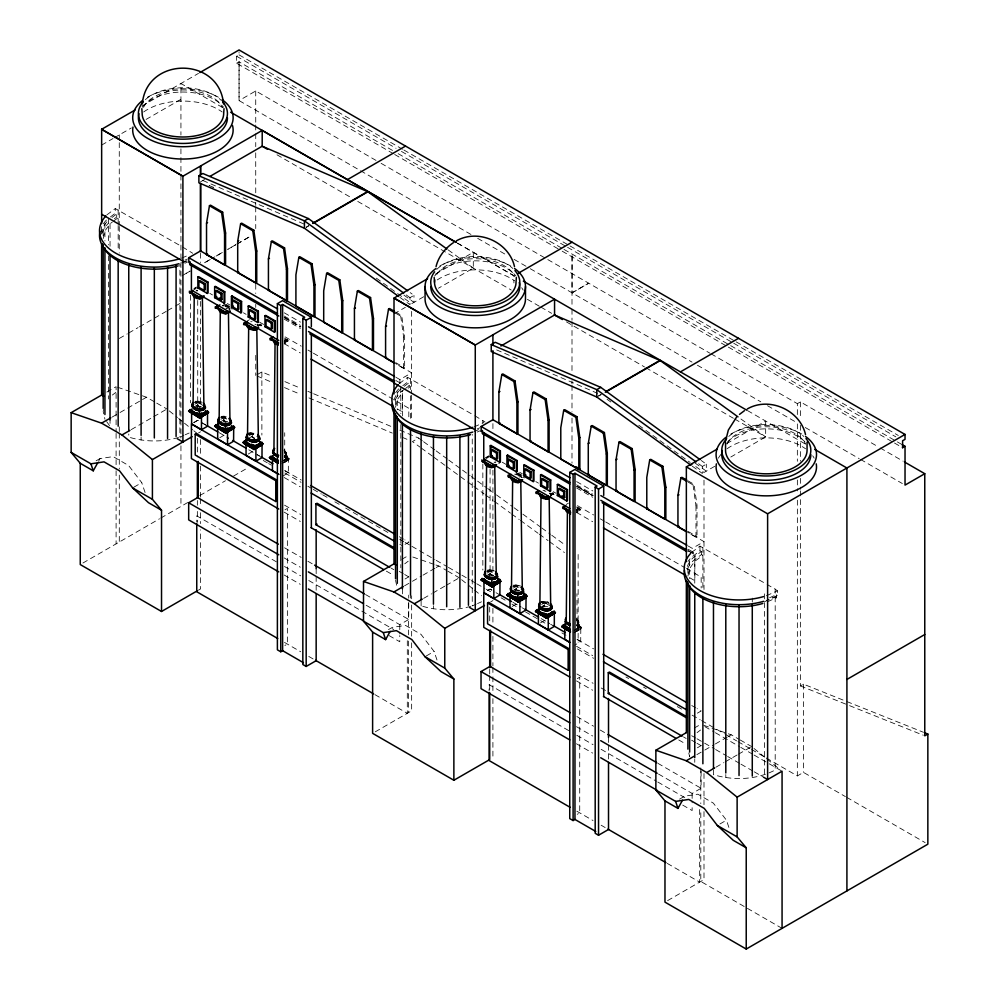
<?xml version="1.0" encoding="UTF-8"?>
<svg xmlns="http://www.w3.org/2000/svg" width="999" height="999" viewBox="0 0 999 999"><rect width="100%" height="100%" fill="white"/><g stroke="black" fill="none" stroke-linecap="round" stroke-linejoin="round"><path stroke-width="0.75" stroke-dasharray="5 3.75" d="M258.229 326.223L257.904 324.513M285.015 451.498L286.313 453.596L284.84 456.343M576.96 512.087L576.997 509.403L576.96 510.876L579.295 509.552L576.773 507.704M577.372 620.292L578.671 622.389L577.185 625.137M261.738 325.587C258.941 327.247 261.413 321.466 261.351 325.811M284.378 340.647C288.386 336.151 289.985 343.731 284.378 343.469M554.083 494.38C551.298 496.028 553.758 490.259 553.708 494.605M576.735 509.428C580.731 504.945 582.342 512.512 576.735 512.262M580.806 628.633L580.706 641.633L574.65 645.217M103.184 238.536L104.932 230.894L110.04 223.776L112.363 222.028M103.771 409.003L103.184 411.551L104.932 419.193M395.542 407.33L397.29 399.687L402.397 392.57L402.397 415.946M687.899 576.123L689.647 568.481L694.755 561.363L702.884 555.244L701.41 554.595L693.144 560.814A52.997 30.594 0 0 0 686.85 570.804M284.191 449.675L286.164 452.672L284.203 455.169M286.164 452.672L285.264 455.856M576.535 618.468L578.508 621.465L576.56 623.963M578.508 621.465L578.296 623.801L576.56 625.312M281.755 463.836L289.31 458.991M574.113 632.629L581.518 628.234L576.81 624.887M284.727 453.796L284.715 432.742M577.085 622.589L576.935 593.756M499.625 463.199L498.626 463.324M285.177 461.95L288.923 459.428L284.977 457.092M574 632.829L581.281 628.221M284.69 343.943L284.703 340.509M98.526 461.288L100.037 458.566L113.162 456.605L128.621 465.534L141.746 482.642L145.142 492.682M486.063 576.023L490.022 573.676L489.897 574.512L492.37 575.986M515.946 589.56L518.543 590.996M544.33 605.943L540.496 608.266M257.892 326.198L260.564 324.338L257.767 325.999M284.453 338.087L286.938 339.56L284.278 341.433M550.249 494.992L552.909 493.131L550.112 494.792M576.81 506.88L579.295 508.354L576.623 510.227M286.713 339.26L286.713 340.709L287.874 341.396M579.07 508.054L579.07 509.502L580.232 510.189M576.96 512.824L577.06 509.303M284.84 459.727L286.313 456.98L285.027 454.895M577.197 628.521L578.671 625.774L577.372 623.676M106.856 214.885L115.272 208.554L181.119 246.166M110.464 216.908L115.272 213.287L115.272 208.554M111.975 217.482L116.708 213.923L115.272 213.287M114.336 218.793L116.708 217.008L116.708 213.923M113.524 221.154L118.169 217.657L116.708 217.008M112.363 395.042L115.847 392.42M399.2 383.666L407.629 377.335L473.464 414.96M402.809 385.689L407.629 382.08L407.629 377.335M404.333 386.263L409.053 382.704L407.629 382.08M404.333 389.36L400.786 392.033A52.997 30.594 0 0 0 394.493 402.01M405.507 388.474L409.053 385.801L409.053 382.704M408.204 388.199L410.527 386.451L409.053 385.801M404.72 563.836L408.204 561.213M691.558 552.459L699.974 546.128L765.821 583.753M699.974 546.128L699.974 550.861L691.558 557.205A54.82 31.656 0 0 0 687.999 561.463M699.974 550.861L701.41 551.498L693.144 557.729A52.997 30.594 0 0 0 686.85 567.707M697.077 732.629L700.561 730.007M284.203 456.531C287.65 455.769 287.188 451.098 284.465 449.75M576.835 625.312L579.07 622.215L576.823 618.543M194.118 288.374L196.453 286.988M193.868 288.961L196.204 287.575M193.893 289.81L196.229 288.424M247.14 321.079L249.475 319.692M256.83 326.111L260.339 324.026M284.141 341.221L286.938 339.56M284.603 342.145L286.938 340.759L284.415 338.911M285.102 342.595L288.112 340.809M194.83 404.233L197.877 402.422L199.725 402.684M193.706 407.23L197.665 404.882L201.361 407.08M194.83 407.892L197.889 406.094L197.877 402.422L204.221 406.193M193.719 422.677L197.677 420.329L202.597 423.251M220.891 419.28L223.938 417.47L227.585 418.269M219.768 422.277L223.726 419.93L227.422 422.127M219.78 437.724L223.739 435.377L228.659 438.299M249.263 435.664L252.322 433.853L255.956 434.652M248.139 438.661L252.098 436.313L254.57 437.774M248.152 454.108L252.11 451.76L255.806 453.958M281.743 461.301L288.336 457.392L284.64 455.194M281.743 462.112L288.336 458.204L288.336 457.392M285.09 460.277L288.561 458.216L289.51 459.003L281.843 463.548M284.715 462.487L288.449 459.84L284.715 457.617M282.292 476.423L288.349 472.839L288.349 460.327L284.653 458.141M485.302 457.854L488.798 455.781M486.226 457.754L488.561 456.368M486.251 458.591L488.586 457.217M550.362 494.205L552.684 492.819M550.586 495.704L552.922 494.318L552.435 493.693M566.121 504.52L568.456 503.134M576.498 510.014L579.295 508.354M577.459 511.388L580.469 509.602M487.187 573.026L490.234 571.216L493.881 572.015M487.187 576.685L490.234 574.875L490.209 571.203M487.387 590.684L490.034 589.123L494.955 592.045M513.236 588.061L516.296 586.263L519.942 587.05M512.125 591.071L516.071 588.723L519.767 590.921M513.249 591.733L516.296 589.922L516.271 586.251M512.137 606.505L516.083 604.17L521.016 607.092M541.62 604.457L544.68 602.647L548.314 603.433M540.496 607.454L544.455 605.107L546.915 606.568M541.62 608.116L544.68 606.306L544.68 602.647L552.285 607.155M540.509 622.889L544.467 620.554L549.4 623.476M574.1 630.094L580.694 626.186L576.997 623.988M574.1 630.906L580.694 626.997L580.694 626.186M577.447 629.07L580.918 627.01L581.868 627.784L574.188 632.342M577.06 631.268L580.694 629.12L576.997 626.922M285.052 459.702C288.811 457.704 287.362 452.172 283.941 450.649M577.41 628.483C581.168 626.498 579.72 620.966 576.298 619.43M141.97 106.019L198.514 73.364M393.344 153.696L236.651 63.237L236.626 56.256L239.048 54.858L239.048 52.398M236.626 63.224L239.061 61.838L393.057 150.749M101.623 145.092L112.987 138.549M114.223 137.812L131.356 127.947M146.079 119.43L180.944 99.313M376.024 160.427L255.744 90.959L239.048 100.599L239.048 61.826M200.549 181.83L204.57 179.508M182.268 275.612L190.285 270.991L184.952 274.088M237.025 244.006L250.374 236.288L237.038 244.018M308.641 225.637L306.094 227.285M306.243 227.347L308.916 225.799M119.268 338.461L127.335 333.828M128.659 333.042L138.062 327.635M139.373 326.848L166.209 311.388M167.52 310.602L174.251 306.743M175.574 305.956L180.944 302.872M106.843 392.058L116.096 386.713L116.096 431.843M112.15 417.07L118.756 413.249M120.08 412.487L141.234 400.274M142.545 399.513L146.516 397.227L155.444 402.385M131.244 429.607L152.385 417.407M153.709 416.645L165.609 409.777M96.129 460.814L100.037 458.566M256.968 374.75L261.875 371.915L271.94 376.161M435.664 274.026L473.301 252.297L473.301 268.107L438.449 288.224M399.937 297.377L409.99 304.658L409.99 297.665L413.961 295.379L410.189 292.632M193.931 422.49L197.727 420.304L205.794 424.962M394.006 313.886L405.344 307.342M423.713 296.74L411.65 303.708L374.001 276.436M198.414 433.017L200.562 431.793M395.829 313.336L400.699 316.146L401.71 315.559L404.645 336.413L404.645 367.807L403.621 368.394L395.891 363.936M133.941 487.15L141.746 482.642M403.621 368.394L403.621 337L404.645 336.413M395.879 377.26L399.912 379.583L411.65 372.814L395.517 363.499M82.917 563.024L159.503 518.806M160.839 518.031L187.7 502.534M199.837 495.529L225.462 480.731M233.554 476.061L248.389 467.495M572.052 292.832L588.723 283.204L572.052 292.857L572.065 254.071L571.99 307.767M284.952 509.815L287.362 508.429L287.362 644.068L284.865 645.504M422.327 440.796L418.556 438.049L412.425 441.595L419.967 447.09M198.414 590.172L200.549 588.935L200.549 529.807M598.314 395.979L600.986 394.43M598.588 396.141L601.273 394.593M405.032 544.368L408.816 542.182L404.782 539.847M401.835 559.315L408.454 555.506M405.032 578.995L408.816 576.81M404.508 585.851L411.113 582.042M412.437 581.281L421.69 575.936M423.014 575.174L434.902 568.306M436.226 567.544L438.873 566.008L446.528 570.429M423.601 598.401L431.531 593.818M432.854 593.056L444.742 586.188M446.066 585.426L457.967 578.558M388.486 629.607L392.395 627.347L405.507 625.399L420.979 634.328L434.103 651.435L437.487 661.475M366.158 605.244L399.775 624.65L408.728 619.48L408.728 599.7M726.685 443.593L765.659 421.091L765.659 436.9L730.806 457.018M797.339 414.573L797.364 403.658L800.411 401.898L878.82 447.165M487.549 590.546L490.072 589.085L494.105 591.42M692.295 466.171L702.347 473.451L702.347 466.458L706.318 464.16L701.286 460.502M714.722 466.308L703.995 472.49L691.433 463.399M490.771 601.798L492.919 600.586M688.186 482.117L693.044 484.94L694.068 484.34L697.002 505.207L697.002 536.6L695.978 537.187L688.249 532.729M426.286 655.943L434.103 651.435M695.978 537.187L695.978 505.794L697.002 505.207M688.236 546.041L692.27 548.376L703.995 541.608L687.861 532.292M375.274 731.817L411.65 710.813L411.65 642.345M689.472 577.609L694.854 580.719L694.854 554.72L693.543 555.469L693.543 552.372L692.27 553.109L692.27 548.376M577.31 678.608L579.72 677.222L579.72 812.861L577.222 814.297M697.389 713.161L701.173 710.963L697.14 708.641M694.193 728.109L700.799 724.287M800.411 490.859L800.411 685.938L803.483 684.165L845.416 700.986M697.389 747.789L701.173 745.591M696.865 754.645L703.471 750.823M704.794 750.062L714.048 744.717M715.359 743.955L727.26 737.087M728.583 736.325L731.231 734.802L738.885 739.223M715.946 767.195L723.888 762.612M725.199 761.85L737.1 754.982M738.423 754.22L750.324 747.352M679.545 799.15L684.752 796.141L697.864 794.193L713.336 803.121L726.46 820.216L729.844 830.269M658.516 774.038L692.132 793.443L701.086 788.273L701.086 768.481M766.32 758.004L797.364 775.923L803.483 772.389L845.391 796.59M719.942 823.975L726.46 820.216M667.632 900.599L703.995 879.607L703.995 810.976M181.743 258.117L188.599 255.082M184.877 260.152L187.562 258.966M181.743 262.862L187.225 260.427M182.542 262.937L187.837 260.589M184.877 263.249L187.562 262.05M183.866 435.364L179.895 437.125L179.895 264.111M185.19 434.777L189.161 433.017M474.088 426.91L483.691 422.652M477.222 428.946L479.92 427.747M474.088 431.643L479.582 429.22M477.222 432.043L479.92 430.844M476.223 604.145L472.252 605.906L472.252 434.453M477.547 603.571L481.518 601.81M766.445 595.704L777.422 590.834L777.422 595.579L766.445 600.436M769.58 597.739L776.323 594.742L777.422 595.579M764.61 601.685L775.199 596.99L776.323 597.839L766.882 602.022M713.473 770.029L713.473 774.7C733.666 780.781 756.355 779.932 775.199 770.004L775.199 589.16L767.157 584.527M248.114 433.191L254.87 433.004M248.314 433.241L251.323 432.617M248.314 434.59L254.795 434.415M540.471 601.985L543.681 601.41M540.671 602.035L542.057 601.585M178.521 437.45C162.362 442.32 144.88 442.008 128.759 437.125L128.759 434.003M470.879 606.243C455.182 610.913 438.186 610.913 422.49 606.243M194.555 402.747L196.129 402.447M248.826 434.178L252.322 433.853L258.666 437.612M486.75 571.54L490.234 571.216L496.578 574.974M512.962 586.575L516.296 586.263L522.639 590.022M195.13 401.298L198.614 401.273M195.267 402.722L201.973 403.584M221.179 416.346L226.486 416.62M221.328 417.769L226.411 418.032M487.487 570.092L489.235 569.979M487.624 571.515L494.33 572.377M513.536 585.139L518.843 585.414M513.686 586.563L520.392 587.412M542.057 602.946L548.763 603.796M196.229 290.309L197.652 290.284M196.116 290.846L197.652 290.921M222.29 305.357L227.822 306.556L229.882 309.003M222.178 305.881L223.676 305.869M250.674 321.74L252.085 321.715M196.029 402.447L197.877 402.422M196.129 405.831L201.411 406.581M222.09 417.482L223.938 417.47L230.282 421.228M514.647 474.138L518.931 474.75L521.89 476.923M543.019 490.521L544.443 490.509M488.486 574.625L493.768 575.374M514.547 589.672L519.83 590.421M542.832 602.659L544.68 602.647M542.932 606.056L548.214 606.805M222.864 416.158L224.675 416.258M489.16 569.905L492.782 570.367M515.222 584.952L517.032 585.039M543.606 601.336L548.901 602.409M223.913 417.47L223.938 421.128M252.285 433.853L252.322 437.512M223.938 420.854L227.472 421.628M252.322 437.237L254.121 437.5M516.033 474.662L517.569 474.875M544.405 491.046L545.953 491.258M198.614 401.211L202.11 402.197M490.971 570.067L494.468 570.991M226.698 306.531L225.212 306.081L228.097 307.205M517.519 474.962L519.055 475.312M199.688 402.672L201.523 403.221M117.545 387.212L146.516 397.227M412.799 557.005L434.528 564.51M435.976 565.009L438.873 566.008M703.708 725.299L726.885 733.303M728.333 733.803L731.231 734.802M518.768 585.464L520.529 586.026M547.152 601.848L548.763 602.447M846.865 701.573L923.513 732.317M800.411 685.938L848.139 705.082M849.575 705.656L923.326 735.239M284.877 381.618L300.687 388.299M307.879 391.333L312.188 393.144M313.624 393.756L392.682 427.122M399.875 430.157L418.556 438.049M257.18 376.061L271.553 382.13M284.49 387.587L300.299 394.268M308.928 397.902L392.295 433.091M402.36 437.35L408.116 439.772M202.859 180.494L306.98 225.324M496.64 349.9L599.338 394.106M226.573 307.804L227.822 308.404M254.945 324.188L256.194 324.787M518.931 475.387L520.454 475.999M518.931 476.598L520.179 477.197M519.83 587.025L521.366 587.762M548.201 603.408L549.75 604.145M402.51 149.238L239.061 54.87L239.061 49.962M403.871 150.012L568.668 245.167M570.017 245.941L734.827 341.096M736.176 341.87L898.276 435.464M236.651 56.269L396.041 148.289M401.448 151.411L566.258 246.566M567.607 247.34L732.404 342.495M733.753 343.269L895.866 436.863M398.164 153.671L563.261 249.013M563.973 249.4L902.334 444.767M394.692 154.483L560.851 250.412M562.2 251.186L727.01 346.341M728.358 347.115L893.156 442.27M894.505 443.044L902.609 447.727M880.169 447.952L903.146 461.213M381.118 163.337L709.852 353.159M711.001 353.796L797.364 403.658M470.954 234.465L239.061 100.587L239.086 61.826M477.684 238.349L507.355 255.482M514.073 259.365L528.908 267.932M530.257 268.706L692.032 362.125M697.427 365.234L760.788 401.823M767.519 405.719L797.177 422.839M805.269 427.51L859.19 458.641M860.539 459.415L902.334 483.541M222.577 107.542L180.944 83.516L180.931 135.04M457.542 243.182L514.597 276.149A40.759 23.526 0 0 0 475.274 258.729A40.759 23.526 0 0 0 435.914 276.174M747.564 410.614L805.619 444.168M457.38 243.132L513.911 275.774L513.911 282.954M276.998 154.795L352.372 198.314M357.767 201.423L511.226 290.022M527.397 299.338L539.51 306.331M540.859 307.105L551.623 313.324M566.433 321.878L644.505 366.945M645.854 367.732L733.353 418.244M734.702 419.018L765.659 436.9L739.272 417.794M395.629 312.038L401.71 315.559M687.986 480.831L694.068 484.34M395.629 362.6L404.645 367.807M687.986 531.393L697.002 536.6M182.455 246.94L192.707 253.259M474.812 415.734L485.064 422.053M284.29 312.824L300.424 322.14M576.635 481.618L592.769 490.934M284.216 316.046L300.349 325.362M395.816 380.482L401.198 383.579L399.912 384.315L399.912 379.583M576.573 484.84L592.707 494.155M688.174 549.263L693.543 552.372M285.177 317.707L300.874 326.773M577.522 486.488L593.231 495.566M284.29 317.557L300.424 326.873M592.769 495.666L576.635 486.351L592.669 495.716M688.236 550.786L690.933 552.335M284.178 317.607L300.312 326.923M688.136 550.836L694.854 554.72M284.216 319.143L300.349 328.459M576.573 487.937L592.707 497.252M209.827 293.394L212.512 294.942M227.297 303.484L229.995 305.032M243.444 312.799L246.129 314.348M259.578 322.115L263.611 324.438M285.115 336.863L301.248 346.178M307.979 350.062L312.013 352.385M313.361 353.171L408.816 408.279L408.816 419.18M502.185 462.187L506.218 464.51M519.655 472.277L522.352 473.826M535.789 481.593L538.486 483.141M553.271 491.683L555.956 493.231M577.472 505.656L593.606 514.972M600.337 518.856L604.37 521.178M605.706 521.953L685.039 567.757M686.388 568.531L701.173 577.072L701.173 587.974M284.178 343.619L300.312 352.934M397.127 408.828L402.497 411.925L402.497 390.509M576.535 512.412L592.669 521.728M219.231 432.717L228.646 438.161M248.813 449.8L255.544 453.683M256.88 454.458L259.578 456.006M285.115 470.754L301.248 480.069M399.413 536.738L403.446 539.073M512.937 602.285L521.003 606.942M541.171 618.593L549.238 623.251M577.472 639.547L593.606 648.863M691.758 705.531L695.791 707.866M263.237 460.477L267.282 462.824M268.631 463.598L271.341 465.159M284.852 472.964L301.074 482.33M307.829 486.226L311.888 488.573M313.236 489.348L321.341 494.03M322.702 494.817L329.458 498.713M334.865 501.835L340.259 504.957M345.666 508.079L390.272 533.828M399.737 539.285L403.783 541.633M405.132 542.407L410.539 545.529M411.9 546.316L434.865 559.577M436.226 560.352L447.028 566.595M448.389 567.382L460.551 574.4M461.9 575.187L470.005 579.87M471.366 580.644L475.412 582.991M476.76 583.766L484.877 588.448M486.226 589.223L491.633 592.345M501.098 597.814L505.144 600.149M511.9 604.058L518.668 607.954M525.424 611.85L547.04 624.338M561.913 632.929L565.971 635.264M846.74 797.364L925.149 842.632M156.718 403.121L166.933 409.003M447.802 571.166L459.29 577.797M740.159 739.959L751.635 746.59M284.178 477.51L300.312 486.825M399.812 544.268L402.497 545.829M576.535 646.303L592.669 655.619M577.41 648.938L593.606 658.279M625.986 676.985L628.683 678.546M643.531 687.112L646.228 688.673M677.26 706.593L682.667 709.702M692.107 715.159L700.212 719.829M701.56 720.604L724.5 733.853M725.848 734.627L736.638 740.871M737.986 741.645L750.137 748.651M751.485 749.437L764.972 757.23M704.807 726.598L714.123 731.98M715.459 732.754L739.435 746.59M740.771 747.364L752.759 754.282M754.083 755.057L782.067 771.203M691.683 735.714L695.679 738.024M697.015 738.785L714.335 748.788M715.659 749.55L726.323 755.706M727.647 756.48L739.635 763.398M740.971 764.173L752.959 771.091M754.295 771.852L763.611 777.247M284.553 505.169L300.749 514.522M399.275 571.403L403.321 573.738M404.682 574.525L408.728 576.86M576.91 673.963L593.106 683.304M601.198 687.986L606.605 691.108M691.633 740.197L695.679 742.532M697.027 743.306L701.086 745.654M391.121 568.131L393.806 569.68M683.478 736.925L686.163 738.473M284.178 512.137L300.312 521.453M386.363 571.141L393.094 575.024M576.535 680.931L592.669 690.247M678.721 739.934L685.439 743.805M284.553 547.789L301.161 557.38M307.879 561.263L313.261 564.373M365.534 594.542L408.728 619.48M576.91 716.583L593.518 726.173M600.237 730.057L606.967 733.928M657.891 763.336L701.086 788.273M284.141 557.892L300.274 567.207M576.498 726.685L592.632 736.001M276.386 561.825L196.753 515.846L196.753 522.04M284.49 566.495L300.687 575.849M308.778 580.519L393.806 629.62M568.743 730.619L489.11 684.64L489.11 690.833M576.835 735.289L593.031 744.642M601.136 749.312L656.468 781.268M657.817 782.042L684.814 797.627M284.141 574.999L300.274 584.315M389.023 635.551L399.775 641.758L399.775 635.539M576.498 743.78L592.632 753.096M682.717 805.107L692.132 810.551L692.132 804.32M782.067 928.358L700.799 881.443L700.799 809.877M284.49 642.407L300.687 651.76M308.778 656.43L314.173 659.552M374.912 694.617L407.305 713.323L407.305 638.96M576.835 811.2L593.031 820.554M601.136 825.224L605.182 827.559M667.27 863.411L699.662 882.105L699.662 807.754M518.306 473.039L522.04 475.262M577.122 508.254L579.295 509.552M516.908 473.064L522.015 476.098M550.736 493.031L552.922 494.318M515.809 472.764L524.537 477.934M225.949 304.258L229.683 306.481M284.765 339.46L286.938 340.759M225.574 304.882L229.658 307.305M223.451 303.971L232.18 309.153M577.135 624.762L580.918 627.01M576.91 624.85L581.868 627.784M490.022 573.676L493.718 575.874M576.735 625.399L581.518 628.234M489.997 574.35L492.482 575.948M577.06 626.41L581.056 628.646M284.64 456.006L288.561 458.216M284.453 456.106L289.51 459.003M254.57 438.586L252.098 436.313M251.973 437.15L254.458 438.623M284.378 456.605L289.161 459.453M226.186 422.202L223.589 420.766L223.726 419.93M226.049 422.327L223.639 421.441M284.852 457.579L288.711 459.865M199.987 407.28L197.552 405.844L197.627 407.117M577.01 639.435L580.706 641.633M550.624 624.213L554.32 626.398M522.252 607.817L525.949 610.014M496.191 592.782L499.887 594.967M284.653 470.641L288.349 472.839M257.043 454.682L259.503 456.143M203.833 423.988L207.53 426.186M448.176 249.912L473.301 268.107M607.042 399.275L610.814 401.998M695.004 462.974L706.318 471.153L706.318 464.16M638.748 425.224L690.184 462.487M403.908 295.092L413.961 302.372L413.961 295.379M698.576 463.711L702.347 466.458M406.218 294.93L409.99 297.665M423.588 441.72L434.89 449.962M436.151 450.886L447.465 459.14M448.713 460.052L461.276 469.218M462.537 470.142L470.079 475.636M471.328 476.56L476.361 480.232M477.609 481.143L486.413 487.562M487.662 488.474L495.204 493.981M496.466 494.892L512.799 506.818M514.048 507.729L521.59 513.236M522.852 514.148L540.434 526.985M541.695 527.909L550.486 534.328M551.748 535.239L564.31 544.418M421.216 448.014L432.53 456.256M433.778 457.18L445.092 465.434M446.353 466.346L466.446 481.019M467.707 481.93L472.727 485.601M473.988 486.525L484.04 493.856M485.302 494.767L492.832 500.274M494.093 501.186L510.427 513.111M511.688 514.023L519.218 519.53M520.479 520.442L538.061 533.279M539.323 534.203L548.114 540.621M549.375 541.533L564.447 552.547M520.179 475.986L522.302 477.697M494.118 462.15L495.129 462.899M227.822 307.192L229.945 308.903M775.199 589.16L777.422 590.834M753.983 748.476L765.684 757.954M766.857 758.903L779.72 769.317M461.625 579.695L467.47 584.427M468.643 585.377L473.326 589.16M474.5 590.109L481.518 595.791M169.268 410.901L177.46 417.532M178.634 418.481L183.317 422.265M184.478 423.214L192.67 429.845M193.843 430.781L197.352 433.628M576.535 619.817L578.521 622.827M284.191 451.036L286.164 454.033M549.925 493.181L551.236 495.454M549.562 493.106L550.611 494.805L550.262 493.306M521.178 476.723L521.89 477.559M495.129 461.675L495.829 462.512M257.567 324.388L258.466 325.549M257.205 324.313L258.254 326.011L258.254 325.387M228.833 307.929L229.882 309.628M228.833 309.153L229.533 309.977M260.09 324.9L260.564 325.537M106.631 421.566L110.04 426.311L110.04 420.079M576.873 619.954L577.41 621.765M284.515 451.173L285.052 452.972M688.773 752.959L689.647 756.767L689.647 753.658M395.542 580.344L397.003 586.713M693.044 484.94L695.978 505.794M400.699 316.146L403.621 337M578.671 622.389L578.671 626.048M544.455 605.107L544.455 605.918M516.071 588.723L516.083 589.535M286.313 453.596L286.313 457.267M197.665 404.882L197.665 405.694M803.483 684.165L803.483 772.389M800.411 401.898L800.411 419.068M800.411 425.312L800.411 461.201M800.411 478.371L800.411 489.298M797.364 423.913L797.339 461.301M797.364 479.982L797.339 490.896M797.364 500.224L797.339 775.936M776.323 594.742L776.323 597.839M764.61 593.856L764.61 774.7M752.272 598.114L752.272 602.022M725.798 774.537L725.798 777.647M703.995 480.169L703.995 589.485M703.995 773.538L703.995 804.732M702.884 547.415L702.884 589.535M701.41 551.498L701.41 554.595M700.799 767.856L700.799 803.646M694.755 561.363L694.755 583.179M694.755 759.215L694.755 762.337M692.132 793.443L692.132 802.771M689.647 560.651L689.647 578.533M687.899 568.281L687.899 574.812M608.516 737.499L608.516 743.731M608.516 745.291L608.516 760.888M578.134 554.495L578.134 642.282M572.015 309.303L571.99 320.204M572.015 321.74L571.99 373.052M572.015 380.819L571.99 383.941M572.015 385.477L571.99 411.913M572.015 418.119L571.99 463.211M492.919 423.601L492.919 431.356M492.919 470.167L492.919 575.749M492.907 608.354L492.907 623.913M492.907 636.363L492.907 665.921M492.907 667.482L492.907 675.262M492.907 676.81L492.907 692.369M492.907 698.601L492.907 757.729M490.072 469.205L490.072 575.074M489.71 607.08L489.71 622.639M489.71 669.33L489.71 673.988M489.71 675.549L489.71 691.108M482.842 420.379L482.842 422.989M482.842 464.06L482.842 570.042M433.454 605.744L433.454 608.866M421.116 601.236L421.116 605.906M411.65 311.388L411.625 393.743M411.625 395.292L411.625 420.129M411.65 595.666L411.65 598.776M411.65 605.007L411.65 636.126M410.527 378.621L410.527 389.573M410.527 395.804L410.527 420.741M410.527 594.979L410.527 598.101M408.728 595.129L408.728 598.176M408.454 603.733L408.454 634.865M408.454 641.083L408.454 712.662M402.397 588.873L402.397 595.104M400.824 386.938L400.824 413.648M400.824 424.55L400.824 567.782M399.775 624.65L399.775 633.978M397.29 391.858L397.29 409.752M395.542 399.5L395.542 404.72M316.159 568.706L316.159 574.949M316.159 576.498L316.159 592.095M261.875 371.915L261.875 435.064M255.719 90.971L255.744 123.451M255.719 124.987L255.744 146.641M255.719 152.81L255.744 193.019M255.719 202.285L255.744 205.394M255.719 206.918L255.744 228.584M255.744 284.24L255.744 293.519M255.744 304.333L255.744 307.43M255.744 355.357L255.744 375.462M200.562 253.259L200.562 262.575M200.562 301.386L200.562 406.955M200.549 439.56L200.549 455.119M200.549 466.009L200.549 497.14M200.549 498.688L200.549 506.468M200.549 512.699L200.549 523.588M197.727 300.412L197.727 407.842M197.352 438.299L197.352 456.968M197.352 500.536L197.352 505.207M197.352 511.426L197.352 522.315M190.484 295.267L190.484 402.809M180.931 148.839L180.944 438.062M180.944 445.816L180.944 506.431M141.096 436.95L141.096 440.072M119.268 134.902L119.268 141.121M119.268 142.67L119.268 225.025M119.268 226.498L119.268 252.997M119.293 426.885L119.293 431.543M119.293 433.104L119.293 468.993M119.293 475.112L119.293 542.02M118.169 209.827L118.169 223.901M118.169 225.462L118.169 250.399M116.096 433.391L116.096 469.18M116.096 470.741L116.096 543.868M110.04 223.776L110.04 247.153M108.466 218.144L108.466 244.855M108.466 255.756L108.466 398.988M104.932 223.064L104.932 240.959M103.184 230.707L103.184 237.238M101.623 226.673L101.648 232.917M726.935 444.193A40.759 23.526 0 0 1 766.295 426.76A40.759 23.526 0 0 1 805.669 444.193M718.406 458.154A50.212 28.983 0 0 1 722.814 452.372M727.047 448.788A50.212 28.983 0 0 1 805.556 448.788M812.686 455.781A50.212 28.983 0 0 1 814.185 458.154M730.793 434.053A50.212 28.983 0 0 1 801.81 434.053M727.747 441.708A44.518 25.699 0 0 1 804.857 441.708M728.746 436.476A44.518 25.699 0 0 1 803.858 436.476M101.374 234.116A52.997 30.594 0 0 1 108.429 220.142M102.135 233.217A52.997 30.594 0 0 1 108.429 223.239M103.297 223.888A54.82 31.656 0 0 1 106.856 219.618M437.225 279.932A50.212 28.983 0 0 1 514.522 280.769M521.665 287.749A50.212 28.983 0 0 1 523.164 290.135M439.772 266.034A50.212 28.983 0 0 1 510.776 266.034M434.602 276.074A44.518 25.699 0 0 1 471.99 260.901A44.518 25.699 0 0 1 512.824 272.727M513.823 273.676A44.518 25.699 0 0 1 515.946 276.074M436.725 269.405A44.518 25.699 0 0 1 512.824 268.456M486.95 570.991A4.308 2.485 0 0 1 488.236 570.666L492.732 571.128A8.092 4.67 0 0 1 494.093 571.703M513.011 586.026A4.308 2.485 0 0 1 514.298 585.714L518.781 586.176A8.092 4.67 0 0 1 520.142 586.75M541.383 602.409A4.308 2.485 0 0 1 542.669 602.097L547.165 602.559A8.092 4.67 0 0 1 549.662 603.883M394.13 400.237A52.997 30.594 0 0 1 400.786 388.936M395.654 392.669A54.82 31.656 0 0 1 399.2 388.411M143.556 107.38A40.759 23.526 0 0 1 182.917 89.947A40.759 23.526 0 0 1 222.29 107.38M143.669 111.975A50.212 28.983 0 0 1 222.165 111.975M147.415 97.24A50.212 28.983 0 0 1 218.419 97.24M142.245 107.28A44.518 25.699 0 0 1 182.917 92.033A44.518 25.699 0 0 1 223.589 107.28M145.367 99.663A44.518 25.699 0 0 1 221.478 100.624M194.593 402.197A4.308 2.485 0 0 1 195.879 401.885L200.374 402.335A8.092 4.67 0 0 1 201.736 402.922M220.654 417.245A4.308 2.485 0 0 1 221.94 416.933L226.436 417.382A8.092 4.67 0 0 1 227.797 417.957M225.737 308.154A5.582 3.222 0 0 1 226.673 308.554M249.026 433.628A4.308 2.485 0 0 1 250.324 433.316L254.807 433.766A8.092 4.67 0 0 1 256.169 434.353M197.64 405.569L200.125 407.155L197.64 405.569M210.314 259.428L203.634 263.274L210.327 259.44M222.327 252.485L211.651 258.654L222.352 252.497M235.689 244.767L227.672 249.4L235.714 244.78M213.361 187.35L209.091 185.502L213.386 187.362"/><path stroke-width="1.5" d="M202.372 297.402L203.908 407.142A4.308 2.485 0 0 1 200.886 408.678L196.403 408.229A8.092 4.67 0 0 1 193.069 406.044L194.243 295.966M228.434 312.45L229.97 422.19A4.308 2.485 0 0 1 226.948 423.726L222.465 423.264A8.092 4.67 0 0 1 219.131 421.091L220.28 312.562M248.651 328.946L247.515 437.475A8.092 4.67 0 0 0 250.836 439.647L255.332 440.109A4.308 2.485 0 0 0 258.354 438.573L256.805 328.833M278.721 455.257L277.223 454.882A8.092 4.67 0 0 1 273.901 452.697L275.062 342.62M486.6 464.76L485.427 574.837A8.092 4.67 0 0 0 488.761 577.01L493.244 577.472A4.308 2.485 0 0 0 496.266 575.936L494.73 466.196M512.649 479.807L511.488 589.885A8.092 4.67 0 0 0 514.81 592.057L519.305 592.507A4.308 2.485 0 0 0 522.327 590.971L520.779 481.243M549.163 497.627L550.711 607.355A4.308 2.485 0 0 1 547.689 608.891L543.194 608.441A8.092 4.67 0 0 1 539.872 606.268L541.008 497.739M569.58 623.663A8.092 4.67 0 0 1 566.246 621.49L567.42 511.413M192.732 294.23C193.057 298.751 200.3 300.062 203.384 297.402M205.457 411.363L205.494 410.601M205.494 406.943L205.457 407.979C202.547 412.762 192.158 410.764 191.808 405.007L192.32 404.071M218.793 309.278L219.805 311.813M217.832 424.75L218.369 419.118M231.518 426.411L231.556 425.649M247.14 326.498L247.165 325.662M246.254 439.822C246.591 445.579 256.98 447.577 259.89 442.794L259.94 441.758M246.216 441.133L246.254 436.438M273.551 340.884L274.563 343.431L278.234 345.179M538.573 609.927L539.11 604.283M538.611 608.616C538.948 614.373 549.338 616.371 552.247 611.588M565.871 510.514L565.909 509.677M207.63 413.186L199.625 417.932L208.491 412.325L199.65 418.082L189.173 411.538M554.42 613.411L546.416 618.156L546.428 616.583L536.326 610.589L535.377 611.251L546.528 617.869L555.282 612.549L546.441 618.306L535.963 611.763M224.013 108.666L223.676 113.474A40.759 23.526 0 0 1 182.917 137A40.759 23.526 0 0 1 142.158 113.474L141.833 108.666M516.358 277.447L516.033 282.255A40.759 23.526 0 0 1 473.139 305.756A40.759 23.526 0 0 1 434.74 279.807M199.65 418.082L208.691 412.337L207.742 411.563L199.638 416.371L189.535 410.377L188.586 411.026L199.738 417.644L199.613 415.422L189.748 409.578L189.748 410.389M214.847 426.086L225.712 433.129L234.753 427.385L233.803 426.61L225.687 431.406L215.584 425.412L214.635 426.073L225.799 432.692L225.687 431.406M246.516 440.522L243.369 442.957L254.083 449.513L263.124 443.768L259.653 441.496M481.53 580.332L492.007 586.875L480.944 579.82L481.88 579.158L491.983 585.152L492.095 586.438L501.048 581.131L497.415 578.871M507.592 595.379L518.069 601.922L506.993 594.867L509.977 593.006M546.441 618.306L555.481 612.562L554.532 611.788L546.428 616.583M725.549 442.132L725.549 450.287A40.759 23.526 0 0 0 766.295 473.813A40.759 23.526 0 0 0 807.055 450.287L807.055 442.132M200.287 298.301L199.263 298.689L198.888 296.753L200.287 298.301L204.283 295.941M215.26 306.768C221.591 306.506 210.639 311.188 217.595 305.382M226.348 313.349L225.324 313.723L224.95 311.8L226.348 313.349L230.344 310.989M243.644 323.152C249.975 322.889 239.011 327.572 245.979 321.765M254.733 329.732L253.696 330.107L253.334 328.184L254.733 329.732L258.716 327.372M270.03 338.386C276.348 338.124 265.397 342.794 272.365 337M492.644 467.095L491.62 467.47L491.246 465.546L492.644 467.095L496.64 464.735M509.253 476.535C507.08 478.571 507.879 472.265 509.29 476.511M518.706 482.142L517.669 482.517L517.307 480.581L518.706 482.142L522.689 479.782M536.001 491.945C542.32 491.683 531.368 496.366 538.336 490.559M547.09 498.526L546.053 498.901L545.691 496.965L547.09 498.526L549.762 496.94M564.023 508.141C561.838 510.189 562.637 503.883 564.06 508.116M192.732 290.497L190.397 291.883L190.397 293.069L199.113 298.251L199.113 297.065L201.448 295.679M219.955 304.845L216.446 306.93L216.446 308.117L225.175 313.299L225.175 312.1L227.51 310.726M247.502 322.64L244.83 324.5L253.559 329.682L253.559 328.484L255.894 327.11M485.414 460.002L482.742 461.863L491.471 467.045L491.471 465.846L493.806 464.46M511.138 474.338L508.803 475.711L508.803 476.91L517.532 482.092L517.532 480.894L519.867 479.508M539.522 490.721L537.187 492.095L537.187 493.294L545.916 498.476L545.916 497.277L548.251 495.891M206.531 223.214L209.453 205.732L210.477 205.145L222.652 212.175L225.574 233.029L225.574 264.423L224.563 265.01L206.531 254.608L206.531 223.214L207.555 222.627M237.7 241.209L240.622 223.726L241.646 223.139L253.821 230.17L256.743 251.024L256.743 282.417L255.719 283.004L237.7 272.602L237.7 241.209L238.724 240.622M268.431 258.953L271.353 241.471L272.377 240.884L284.553 247.914L287.475 268.768L287.475 300.162L286.451 300.749L268.431 290.347L268.431 258.953L269.455 258.366M298.851 257.342L295.916 274.825L295.916 306.218L313.948 316.621L314.972 316.034L314.972 284.64L312.038 263.786L299.862 256.755L298.851 257.342L311.026 264.373L313.948 285.227L313.948 316.621M326.623 273.376L323.701 290.859L323.701 322.252L341.72 332.655L342.744 332.068L342.744 300.674L339.81 279.82L327.647 272.789L326.623 273.376L338.798 280.407L341.72 301.273L341.72 332.655M354.433 308.604L357.355 291.121L358.379 290.534L370.554 297.565L373.476 318.419L373.476 349.812L372.452 350.399L354.433 339.997L354.433 308.604L355.444 308.017M394.605 363.186L385.589 357.992L385.589 326.598L388.524 309.116L389.535 308.529L394.405 311.338M498.888 392.008L501.81 374.525L502.834 373.938L515.009 380.969L517.932 401.823L517.932 433.216L516.908 433.803L498.888 423.401L498.888 392.008L499.912 391.421M530.057 410.002L532.979 392.52L534.003 391.933L546.178 398.951L549.1 419.817L549.1 451.211L548.076 451.798L530.057 441.396L530.057 410.002L531.068 409.415M563.711 410.264L560.789 427.747L560.789 459.128L578.808 469.542L579.832 468.956L579.832 437.562L576.91 416.695L564.735 409.677L563.711 410.264L575.886 417.295L578.808 438.149L578.808 469.542M588.274 443.618L591.208 426.136L592.22 425.549L604.395 432.567L607.317 453.434L607.317 484.827L606.306 485.414L588.274 475L588.274 443.618L589.298 443.032M616.046 459.652L618.98 442.17L619.992 441.583L632.167 448.601L635.102 469.468L635.102 500.861L634.078 501.448L616.046 491.046L616.046 459.652L617.07 459.065M649.712 459.915L646.79 477.397L646.79 508.791L664.81 519.193L665.834 518.606L665.834 487.212L662.899 466.346L650.736 459.328L649.712 459.915L661.887 466.945L664.81 487.799L664.81 519.193M686.962 531.98L677.946 526.773L677.946 495.392L680.881 477.909L681.892 477.322L686.763 480.132M217.67 427.847L217.682 438.961L227.535 444.817L233.591 441.221L233.691 428.234M246.054 444.23L246.054 455.344L255.919 461.201L261.975 457.617L262.075 444.617M483.966 581.593L483.978 592.707L493.831 598.563L499.887 594.967L499.987 581.98M510.027 596.64L510.027 607.754L519.892 613.611L525.949 610.014L526.048 597.027M142.308 103.859C146.603 56.281 219.243 56.281 223.526 103.859M725.699 440.671L728.321 430.094L736.463 417.27M192.145 404.682C191.646 410.477 201.898 412.5 205.12 408.354M218.207 419.73C217.707 425.524 227.959 427.547 231.169 423.401M231.356 422.627L231.169 421.391M259.777 438.798C257.804 444.193 247.627 442.27 246.366 437.087M272.977 451.348L272.977 453.359M497.652 576.373C495.404 581.468 485.564 579.582 484.278 574.45M538.948 604.907C537.874 611.238 552.422 613.486 551.898 606.555M436.051 266.583C438.374 256.793 445.092 248.239 453.384 242.682M192.532 404.245L192.857 403.421A4.308 2.485 0 0 1 193.556 402.722M218.594 419.293L218.918 418.469A4.308 2.485 0 0 1 219.618 417.769M273.351 450.899L273.676 450.074A4.308 2.485 0 0 1 274.388 449.375M539.323 604.457L539.647 603.633M565.709 619.692L566.033 618.868M500.449 581.568L492.007 586.875M526.51 596.615L518.069 601.922M258.229 328.072L256.006 329.907L254.72 330.145L254.72 328.933M273.139 450.724L272.59 452.697L273.888 454.795L278.409 456.955M539.935 493.693L539.522 494.455C539.348 497.514 543.181 498.726 545.666 498.951M497.814 576.773C494.855 581.356 486.113 579.62 484.128 574.837M497.814 580.157C494.88 585.177 485.676 582.217 484.128 578.496M550.174 497.627L550.586 496.865M510.726 587.899L510.227 588.836C510.564 594.605 520.954 596.59 523.863 591.808M523.876 595.204C521.328 599.375 514.747 598.001 511.488 595.354M102.872 394.343L71.154 412.662L71.154 452.41L80.257 463.311L93.257 470.816L97.777 462.649M395.229 563.136L363.511 581.443L363.511 621.191L372.615 632.105L385.614 639.597L390.134 631.43M686.263 732.692L655.868 750.237L655.868 789.984L664.972 800.886L677.959 808.391L682.492 800.224M192.819 402.485C188.099 410.839 211.313 411.301 203.359 403.022M218.881 417.52C214.148 425.874 237.375 426.348 229.42 418.069M247.252 433.903C242.532 442.257 265.759 442.732 257.804 434.453M485.177 571.266C480.457 579.62 503.671 580.082 495.716 571.815M511.226 586.313C506.505 594.667 529.732 595.129 521.778 586.863M511.226 587.674C508.016 593.618 520.479 596.803 523.526 592.182M539.61 602.697C535.177 609.964 555.357 612.449 551.223 604.183M565.996 617.931C563.411 620.641 567.519 623.651 570.079 624.138M273.551 337.15L271.216 338.536L271.216 339.735L277.759 343.619M565.896 505.944L563.573 507.33L563.573 508.516L570.117 512.4M189.31 291.283C191.521 290.434 190.759 295.342 189.31 292.307M202.622 296.815L203.384 296.191M228.684 311.863L229.433 311.226M229.433 312.45L224.925 313.786L220.816 312.562M204.957 412.3C201.149 415.871 193.356 413.261 191.771 409.702M231.006 427.347C227.185 430.482 219.842 429.12 217.832 424.475M494.98 465.596L495.729 464.972M495.729 466.196C492.632 468.731 486.675 467.632 485.052 463.861M521.041 480.644L521.79 480.019M521.79 481.231C518.693 483.778 512.737 482.667 511.113 478.908M739.497 414.398L744.417 410.701M243.019 442.457L243.968 441.795L254.071 447.802L254.171 449.075L243.019 442.457L246.378 440.472M278.084 462.837L269.405 457.679L270.354 457.03L277.922 461.526M570.429 631.618L561.763 626.473L562.712 625.811L570.279 630.319M274.7 448.464C270.417 450.399 274.538 455.094 277.734 455.344M253.509 328.808L245.304 323.938L244.83 323.314L247.165 321.928M189.535 410.377L191.558 409.165M196.853 412.724L199.388 414.223L201.835 412.774M199.613 415.422L207.517 410.739L207.517 411.551L199.613 416.233M191.608 412.799L191.621 423.926L201.473 429.77L207.53 426.186L207.517 413.673M215.584 425.412L217.62 424.213M222.902 427.759L225.449 429.27L227.884 427.822M225.662 430.469L233.579 425.786L233.579 426.598L225.662 431.281L225.662 430.469L215.809 424.625L215.809 425.424M225.712 433.129L234.553 427.372L225.762 432.954L233.579 428.721M244.193 441.82L246.828 439.448M254.046 447.664L254.046 446.853L261.963 442.17L261.963 442.982M254.071 447.802L262.175 442.994M254.083 449.513L262.924 443.756L254.133 449.35L261.963 445.104M269.405 457.679L272.764 455.694M491.421 466.158L483.229 461.301L482.742 460.676L485.077 459.29M494.18 581.568L491.745 583.016L491.745 579.345M499.875 579.532L499.875 580.344L491.97 585.027L491.958 584.215L499.875 579.532L497.415 578.071M491.983 585.152L500.099 580.357M498.414 579.682L500.699 581.58L491.983 586.725L481.143 579.832L492.057 586.7L499.875 582.467M506.993 594.867L510.489 592.919M523.476 593.918L527.11 596.178L518.156 601.485L507.342 595.354L509.502 594.08M515.259 596.553L517.794 598.064L520.242 596.615M525.936 594.567L525.936 595.379L518.019 600.074L518.019 599.263L525.936 594.567L523.476 593.106M507.942 594.205L518.044 600.199L526.161 595.392M507.342 595.354L518.119 601.748L525.936 597.514M536.326 610.589L538.349 609.39M546.403 615.646L554.308 610.963L554.32 611.763L546.403 616.458L536.538 610.601L536.538 609.79L546.403 615.646L546.403 616.458M538.399 613.024L538.411 624.138L548.264 629.994L554.32 626.398L554.32 613.898M562.924 625.836L565.559 623.463M561.763 626.473L565.122 624.487M565.559 624.263L562.1 626.972L570.479 631.942M135.252 109.902L101.648 129.296L101.648 223.564M199.85 72.577L239.061 49.962L905.032 434.453L905.032 439.36L902.596 440.746L902.609 447.727M456.031 242.357L262.188 130.432L182.904 176.211L101.623 129.308L182.904 176.211L182.917 441.983M398.676 296.478L304.433 228.222L198.888 182.792L198.888 175.787L202.859 173.501L308.404 218.569L407.679 290.796M209.927 176.411L262.213 146.229L367.894 191.758L312.937 223.476M209.453 205.732L221.628 212.762L222.652 212.175M224.563 265.01L224.563 233.629L225.574 233.029M277.56 313.674L188.823 262.45L188.823 257.705L200.549 250.936L394.168 362.724M206.531 254.608L207.555 254.021M190.097 261.713L190.097 264.797L191.408 264.048M240.622 223.726L252.797 230.757L253.821 230.17M347.44 179.633L405.557 146.066M197.864 277.035L198.551 276.636L208.017 282.105L208.017 293.032L207.33 293.431L197.864 287.962L197.864 277.035L207.33 282.505L208.017 282.105M198.913 281.256L199.95 280.657L205.245 283.704L205.245 289.81L204.208 290.409L198.913 287.362L198.913 281.256L204.208 284.303L205.245 283.704M308.404 218.569L304.433 220.854L198.888 175.787M255.719 283.004L255.719 251.623L256.743 251.024M197.864 287.962L198.551 287.562M312.662 223.314L367.62 191.583L446.915 249.001M237.7 272.602L238.724 272.015M214.648 286.725L215.334 286.326L224.8 291.795L224.8 302.722L224.113 303.122L214.648 297.652L214.648 286.725L224.113 292.195L224.8 291.795M271.353 241.471L283.529 248.501L284.553 247.914M215.697 290.934L216.733 290.347L222.028 293.394L222.028 299.5L220.991 300.1L215.697 297.053L215.697 290.934L220.991 293.993L222.028 293.394M214.648 297.652L215.334 297.252M215.697 297.053L216.733 296.453M231.431 296.416L232.118 296.016L241.583 301.486L241.583 312.412L240.896 312.812L231.431 307.342L231.431 296.416L240.896 301.873L241.583 301.486M232.48 300.624L233.516 300.025L238.811 303.084L238.811 309.19L237.774 309.79L232.48 306.73L232.48 300.624L237.774 303.684L238.811 303.084M286.451 300.749L286.451 269.355L287.475 268.768M231.431 307.342L232.118 306.943L232.118 296.016M232.48 306.73L233.516 306.131M311.026 264.373L312.038 263.786M268.431 290.347L269.455 289.76M248.214 306.106L248.901 305.706L258.366 311.164L258.366 322.103L257.667 322.49L248.214 317.033L248.214 306.106L257.667 311.563L258.366 311.164M249.263 310.314L250.299 309.715L255.582 312.774L255.582 318.881L254.545 319.48L249.263 316.421L249.263 310.314L254.545 313.374L255.582 312.774M248.214 317.033L248.901 316.633M249.263 316.421L250.299 315.821M303.409 662.687L282.617 650.674L280.744 651.76L277.385 649.825L277.385 303.634L282.555 300.649L311.351 317.27L311.351 326.598M313.948 285.227L314.972 284.64M277.385 303.634L280.744 305.569L282.617 304.483L304.707 317.232L302.834 318.319L302.834 664.51L306.181 666.445L316.159 660.689L316.159 593.656M264.985 315.784L265.672 315.397L275.137 320.854L275.137 331.78L274.45 332.18L264.985 326.723L264.985 315.784L274.45 321.253L275.137 320.854M266.034 320.005L267.07 319.405L272.365 322.465L272.365 328.571L271.328 329.171L266.034 326.111L266.034 320.005L271.328 323.052L272.365 322.465M338.798 280.407L339.81 279.82M264.985 326.723L265.672 326.323M71.154 412.662L101.573 423.164L110.827 417.832M302.834 318.319L306.181 320.254L311.351 317.27M341.72 301.273L342.744 300.674M101.573 423.164L121.99 434.952L129.92 430.382M357.355 291.121L369.53 298.152L370.554 297.565M427.609 278.684L394.006 298.089L394.006 393.918M372.452 350.399L372.452 319.006L373.476 318.419M354.433 339.997L355.444 339.41M195.205 434.19L196.303 433.554L276.873 480.069L276.873 500.899L275.774 501.535L195.205 455.02L195.205 434.19L275.774 480.706L276.873 480.069M197.352 590.784L161.526 611.475L161.526 510.227L152.41 499.313L152.41 459.577L192.12 436.675M385.589 326.598L386.613 326.011M517.907 273.464L572.052 242.183M385.589 357.992L386.613 357.405M278.771 571.89L188.674 519.88L188.674 502.772L197.627 497.602L278.309 544.18M691.033 465.259L596.79 397.015L491.246 351.573L491.246 344.58L495.217 342.282L600.761 387.35L700.024 459.59M500.949 345.979L554.557 315.022L660.252 360.539L605.294 392.27M501.81 374.525L513.986 381.556L515.009 380.969M389.772 567.357L315.921 524.725L315.921 503.896L317.033 503.259L393.569 547.44M516.908 433.803L516.908 402.41L517.932 401.823M569.917 482.467L481.181 431.231L481.181 426.498L492.907 419.73L686.525 531.505M315.921 524.725L317.033 524.088M481.181 431.231L482.455 430.494L482.455 433.591L569.842 484.053M498.888 423.401L499.912 422.802M482.455 433.591L483.753 432.842L483.753 458.841L569.805 508.528M532.979 392.52L545.154 399.55L546.178 398.951M490.222 445.829L490.909 445.429L500.374 450.899L500.374 461.825L499.687 462.225L490.222 456.755L490.222 445.829L499.687 451.286L500.374 450.899M491.271 450.037L492.307 449.438L497.602 452.497L497.602 458.603L496.565 459.203L491.271 456.143L491.271 450.037L496.565 453.096L497.602 452.497M600.761 387.35L596.79 389.647L491.246 344.58M548.076 451.798L548.076 420.404L549.1 419.817M490.222 456.755L490.909 456.356L490.909 445.429M491.271 456.143L492.307 455.544M606.356 391.333L659.964 360.377L738.011 416.883M530.057 441.396L531.068 440.796M507.005 455.519L507.692 455.119L517.157 460.576L517.157 471.516L516.471 471.903L507.005 466.446L507.005 455.519L516.471 460.976L517.157 460.576M575.886 417.295L576.91 416.695M508.054 459.727L509.09 459.128L514.385 462.187L514.385 468.294L513.349 468.893L508.054 465.834L508.054 459.727L513.349 462.787L514.385 462.187M507.005 466.446L507.692 466.046L507.692 455.119M508.054 465.834L509.09 465.234M680.431 371.878L738.536 338.311M523.788 465.197L524.475 464.81L533.941 470.267L533.941 481.193L533.254 481.593L523.788 476.136L523.788 465.197L533.254 470.666L533.941 470.267M578.808 438.149L579.832 437.562M524.837 469.418L525.874 468.818L531.156 471.878L531.156 477.984L530.119 478.583L524.837 475.524L524.837 469.418L530.119 472.477L531.156 471.878M524.837 475.524L525.874 474.925M591.208 426.136L603.371 433.166L604.395 432.567M540.559 474.887L541.258 474.488L550.724 479.957L550.724 490.884L550.024 491.283L540.559 485.826L540.559 474.887L550.024 480.357L550.724 479.957M541.62 479.108L542.657 478.509L547.939 481.555L547.939 487.674L546.903 488.261L541.62 485.214L541.62 479.108L546.903 482.155L547.939 481.555M540.559 485.826L541.258 485.427M595.766 831.468L574.974 819.467L573.101 820.554L569.742 818.618L569.742 472.415L574.912 469.443L603.708 486.063L603.708 495.392M606.306 485.414L606.306 454.021L607.317 453.434M569.742 472.415L573.101 474.35L574.974 473.276L597.065 486.026L595.192 487.112L595.192 833.303L598.538 835.239L608.516 829.482L608.516 762.437M557.342 484.577L558.029 484.178L567.494 489.647L567.494 500.574L566.808 500.974L557.342 495.504L557.342 484.577L566.808 490.047L567.494 489.647M558.391 488.798L559.428 488.199L564.722 491.246L564.722 497.352L563.686 497.952L558.391 494.905L558.391 488.798L563.686 491.845L564.722 491.246M618.98 442.17L631.156 449.2L632.167 448.601M588.274 475L589.298 474.413M557.342 495.504L558.029 495.104M558.391 494.905L559.428 494.305M363.511 581.443L393.931 591.957L403.184 586.613M595.192 487.112L598.538 489.048L603.708 486.063M634.078 501.448L634.078 470.054L635.102 469.468M393.931 591.957L414.348 603.746L422.277 599.163M616.046 491.046L617.07 490.447M661.887 466.945L662.899 466.346M686.35 561.675L686.35 466.883L717.27 449.026M664.81 487.799L665.834 487.212M646.79 508.791L647.802 508.191M487.562 602.984L488.661 602.347L569.23 648.863L569.23 669.692L568.131 670.329L487.562 623.813L487.562 602.984L568.131 649.5L569.23 648.863M489.71 692.669L489.71 759.577L453.871 780.256L453.871 679.02L444.767 668.106L444.767 628.359L484.478 605.456M677.946 495.392L678.97 494.805M677.946 526.773L678.97 526.186M569.78 739.909L481.031 688.673L481.031 671.565L489.985 666.395L570.167 712.687M763.611 777.247L767.619 779.545L767.619 513.798L905.032 434.428M902.596 447.714L905.032 446.328L905.032 485.102L924.774 473.701L904.507 462M682.13 736.151L608.279 693.506L608.279 672.677L609.378 672.04L687.262 717.007M608.279 693.506L609.378 692.869M655.868 750.237L686.288 760.751L694.218 756.168M846.902 679.445L924.774 634.515M686.288 760.751L706.705 772.539L714.635 767.956M664.972 800.886L664.972 902.134L746.228 949.05L746.228 847.801L737.125 836.9L737.125 797.152L782.067 771.203L782.067 928.358M746.228 949.05L927.846 844.192L927.846 734.053L924.774 735.826L924.762 473.688M456.293 240.909C478.221 228.296 508.953 242.07 514.497 266.583M747.327 408.928C769.242 396.316 799.987 410.089 805.531 434.602M257.055 328.246L256.006 328.696L256.194 329.995L256.268 329.108M549.413 497.027C547.427 497.04 550.024 499.725 547.077 498.938L547.077 497.727M549.413 498.251L548.364 498.701L548.364 496.84M481.805 459.927L483.166 461.738L481.805 461.376M201.561 297.265C202.972 299.688 200.137 295.891 200.349 298.788M518.693 481.343C520.991 479.52 520.142 484.527 519.98 481.093M71.154 452.41L90.934 463.823L104.046 461.863L119.518 470.791L132.63 487.899L148.526 502.722L161.526 510.227M363.511 621.191L383.279 632.617L396.403 630.656L411.875 639.585L424.987 656.693L440.884 671.515L453.871 679.02M655.868 789.984L675.636 801.398L688.761 799.45L704.233 808.378L717.344 825.486L733.241 840.309L746.228 847.801M217.832 421.091C219.817 425.874 228.559 427.609 231.518 423.027L231.119 420.916M198.863 296.89L194.755 295.667L193.044 294.093M198.863 297.515L194.755 296.303L192.695 293.856M224.925 311.925L220.816 310.714L219.106 309.141M224.925 312.562L220.816 311.338L218.756 308.903M253.309 328.321L249.188 327.098L247.477 325.524M253.309 328.946L249.188 327.722L247.14 325.287M253.309 330.169L249.201 328.946L247.477 327.372M517.282 481.356L513.174 480.132L511.113 477.697M545.666 497.739L541.545 496.515L539.485 494.08M278.221 343.331L274.563 341.583L273.514 339.885M278.221 343.968L274.563 342.207L273.514 340.509M489.76 465.472L485.402 462.874M515.821 480.519L511.463 477.922M544.205 496.903L539.835 494.305M570.579 512.125L566.92 510.364L565.871 508.666M570.579 512.762L566.92 511.001L565.871 509.303M570.579 513.973L566.221 511.388M278.409 460.352L275.137 459.09L272.59 456.368M277.734 456.705L273.651 454.37M570.092 625.499L565.334 622.14M924.949 732.891L927.846 734.053M569.03 625.237L566.246 623.588L564.947 621.49M569.03 628.621L564.947 625.149M902.334 444.767L905.032 446.328M230.632 112.2L456.193 242.407M523.339 281.181L746.815 410.214M814.697 449.375L846.915 468.007L846.915 890.921M267.57 149.35L262.188 146.241L262.213 130.432M554.32 314.872L562.4 319.543M686.35 466.883L767.619 513.798M388.524 309.116L394.605 312.625M680.881 477.909L686.962 481.418M575.973 466.72L579.832 468.956M188.823 257.705L277.56 308.941M308.491 326.798L394.543 376.473M481.181 426.498L569.917 477.734M600.836 495.591L686.9 545.267M308.491 331.531L394.543 381.218M600.836 500.324L686.9 550.012M190.097 264.797L278.833 316.034M309.765 333.891L394.468 382.792M602.122 502.684L686.825 551.585M101.623 214.223L182.904 261.126M393.981 383.017L475.262 429.92M219.38 297.977L222.028 299.5M562.075 495.829L564.722 497.352M278.796 340.509L191.408 290.06L191.408 265.584M311.064 359.141L393.094 406.493M603.421 527.934L685.439 575.287M207.13 425.736L217.894 431.943M232.68 440.484L246.129 448.251M260.914 456.78L273.014 463.773M310.664 485.514L394.031 533.641M499.488 594.53L511.588 601.51M525.037 609.278L538.486 617.032M553.271 625.574L565.372 632.567M603.021 654.295L686.388 702.422M278.796 474.413L191.408 423.951L191.408 458.578L278.796 509.04M311.064 493.044L394.43 541.171M569.805 642.419L483.753 592.744L483.753 627.372L569.805 677.047M603.421 661.825L686.788 709.952M315.921 503.896L393.806 548.863M608.279 672.677L686.163 717.644M103.921 396.366L101.648 395.055L101.623 243.818M177.223 438.686L182.904 441.97M396.278 565.159L394.006 563.848L393.981 409.49M469.58 607.479L475.262 610.764L475.274 345.017L554.557 299.213L554.557 315.022M311.064 527.672L383.678 569.58M603.421 696.453L676.036 738.373M314.61 565.147L364.36 593.868M607.954 734.502L656.705 762.662M188.674 502.772L278.771 554.782M308.341 571.865L363.474 603.696M481.031 671.565L569.78 722.801M600.699 740.659L657.18 773.251M308.341 588.973L363.474 620.791M600.699 757.754L657.18 790.359M132.63 487.899L152.41 499.313M424.987 656.693L444.767 668.106M717.344 825.486L737.125 836.9M277.734 638.511L196.753 591.758L196.753 523.588M315.522 660.327L373.564 693.843M570.092 807.304L489.11 760.551L489.11 692.382M607.879 829.12L665.921 862.624M161.526 611.475L80.257 564.56L80.257 463.311M453.871 780.256L372.615 733.341L372.615 632.105M563.573 507.33L569.805 511.026M537.187 492.095L545.916 497.277M564.048 507.954L570.192 511.6M508.803 475.711L517.532 480.894M537.662 492.732L545.854 497.589M509.278 476.348L517.482 481.206M482.742 460.676L491.471 465.846M271.216 338.536L278.696 342.982M271.691 339.161L277.834 342.819M244.83 323.314L253.559 328.484M216.446 306.93L225.175 312.1M190.397 291.883L199.113 297.065M216.92 307.555L225.125 312.425M190.871 292.507L199.063 297.377M524.475 594.717C532.854 595.629 515.459 604.57 518.044 600.199M543.643 612.936L546.178 614.173M562.924 625.024L570.317 629.407M518.019 599.263L508.166 593.406L508.166 594.218L518.019 600.074M491.958 584.215L482.105 578.359L482.105 579.17M546.503 617.744L535.576 611.263L546.49 618.131M570.254 632.005L562.35 626.985M251.286 444.143L253.821 445.379M277.959 460.614L270.567 456.231L270.567 457.043L277.959 461.426M244.193 441.009L254.046 446.853M278.109 462.737L269.605 457.692L278.122 463.149M254.108 449.2L243.831 443.419M277.909 463.224L269.992 458.191M225.737 432.817L215.447 427.035M199.7 417.919L188.786 411.039M569.717 642.295L564.797 639.36L564.785 628.246M278.596 474.238L272.44 470.579L272.427 459.453M493.918 467.27C494.992 464.672 485.127 467.582 485.052 462.649M696.053 461.888L596.79 389.647L596.79 397.015M403.708 293.094L304.433 220.854L304.433 228.234M706.705 772.539L737.125 797.152M414.348 603.746L444.767 628.359M121.99 434.952L152.41 459.577M522.614 588.686L523.476 589.71M547.077 498.938L547.19 497.989M518.706 482.554L518.893 481.955M254.72 330.145L254.832 329.195M226.348 313.761L226.536 313.162M522.852 589.148L523.526 590.172M496.79 574.113L497.465 575.124M522.115 588.349L522.652 590.147M496.053 573.301L496.59 575.099M258.129 435.939L258.679 437.749M230.22 420.467L229.758 419.555A8.092 4.67 0 0 0 228.921 418.706M203.696 404.508L204.233 406.318M551.86 606.093L552.247 608.191C549.288 612.787 540.546 611.051 538.561 606.256M510.614 594.33L510.189 593.543M259.503 437.3L259.89 439.41C256.93 443.993 248.189 442.257 246.216 437.475M675.636 801.398L677.959 808.391M383.279 632.617L385.614 639.597M90.934 463.823L93.257 470.816M631.156 449.2L634.078 470.054M603.371 433.166L606.306 454.021M545.154 399.55L548.076 420.404M513.986 381.556L516.908 402.41M369.53 298.152L372.452 319.006M283.529 248.501L286.451 269.355M252.797 230.757L255.719 251.623M221.628 212.762L224.563 233.629M550.961 605.644L551.036 606.53M434.19 277.447L434.515 282.255M548.264 617.482L548.264 629.994M519.88 601.098L519.892 613.611M517.794 594.393L517.794 598.064M493.818 586.051L493.831 598.563M255.906 448.688L255.919 461.201M227.522 432.305L227.535 444.817M225.437 425.599L225.449 429.27M201.461 417.257L201.473 429.77M199.388 410.564L199.388 414.223M752.272 604.632L752.272 776.086M739.035 605.644L739.035 775.536M725.798 604.632L725.798 772.976M713.473 601.685L713.473 768.468M702.884 598.551L702.884 763.773M694.755 592.444L694.755 757.654M689.647 585.314L689.647 752.097M687.899 582.355L687.899 749.138M686.35 580.332L686.35 732.629M608.516 698.526L608.516 737.499M603.708 503.171L603.708 696.615M598.538 489.048L598.538 835.239M574.974 473.276L574.974 819.467M573.101 474.35L573.101 820.554M568.131 649.5L568.131 670.329M566.808 490.047L566.808 500.974M563.686 491.845L563.686 497.952M550.024 480.357L550.024 491.283M546.903 482.155L546.903 488.261M533.254 470.666L533.254 481.593M530.119 472.477L530.119 478.583M525.486 286.526L525.486 298.851A50.212 28.983 0 0 1 475.274 327.834A50.212 28.983 0 0 1 425.062 298.851L425.062 286.526M516.471 460.976L516.471 471.903M513.349 462.787L513.349 468.893M499.687 451.286L499.687 462.225M496.565 453.096L496.565 459.203M492.907 334.815L492.919 344.88M492.907 350.624L492.919 420.492M490.534 630.182L490.534 666.708M489.71 630.419L489.71 667.769M468.444 433.778L468.444 605.269M459.915 435.851L459.915 607.305M446.678 436.85L446.678 606.755M433.454 435.851L433.454 604.183M421.116 432.892L421.116 599.675M410.527 429.77L410.527 594.979M402.397 423.651L402.397 588.873M397.29 416.533L397.29 583.304M395.542 413.561L395.542 578.783M316.159 529.732L316.159 568.706M311.351 334.378L311.351 527.834M306.181 320.254L306.181 666.445M282.617 304.483L282.617 650.674M280.744 305.569L280.744 651.76M275.774 480.706L275.774 501.535M274.45 321.253L274.45 332.18M271.328 323.052L271.328 329.171M257.667 311.563L257.667 322.49M254.545 313.374L254.545 319.48M240.896 301.873L240.896 312.812M237.774 303.684L237.774 309.79M224.113 292.195L224.113 303.122M220.991 293.993L220.991 300.1M207.33 282.505L207.33 293.431M204.208 284.303L204.208 290.409M200.562 251.698L200.562 183.391L200.549 250.936M198.177 461.388L198.177 497.927M197.352 461.638L197.352 497.427M176.086 264.985L176.086 436.476M167.557 267.058L167.557 438.511M154.333 268.069L154.333 437.962M141.096 267.058L141.096 435.389M128.759 264.111L128.759 430.881M118.169 260.976L118.169 426.198M110.04 254.857L110.04 420.079M104.932 247.74L104.932 414.523M103.184 244.78L103.184 408.441M816.233 463.848A50.212 28.983 0 0 1 766.295 495.854A50.212 28.983 0 0 1 716.37 463.848M805.556 436.476A50.212 28.983 0 0 1 800.911 475.549A50.212 28.983 0 0 1 733.079 476.286A50.212 28.983 0 0 1 725.898 437.337M810.826 454.557A44.518 25.699 0 0 1 762.811 480.182A44.518 25.699 0 0 1 722.327 450.524M805.968 438.611A44.518 25.699 0 0 1 766.295 475.986A44.518 25.699 0 0 1 726.635 438.611M763.661 596.565A54.82 31.656 0 0 1 699.874 590.434A54.82 31.656 0 0 1 690.571 553.496M763.661 601.311A54.82 31.656 0 0 1 708.266 599.213A54.82 31.656 0 0 1 684.427 570.279M762.836 603.458A52.997 30.594 0 0 1 686.85 581.443M178.946 258.991A54.82 31.656 0 0 1 115.16 252.859A54.82 31.656 0 0 1 105.869 215.909M178.946 263.724A54.82 31.656 0 0 1 122.565 261.238A54.82 31.656 0 0 1 99.975 231.318M178.134 265.884A52.997 30.594 0 0 1 102.135 243.856M514.522 268.456A50.212 28.983 0 0 1 509.428 307.779A50.212 28.983 0 0 1 441.121 307.779A50.212 28.983 0 0 1 436.026 268.456M519.243 282.505A44.518 25.699 0 0 1 478.771 312.15A44.518 25.699 0 0 1 430.756 286.526M514.935 270.592A44.518 25.699 0 0 1 476.448 307.954A44.518 25.699 0 0 1 434.602 271.803M472.714 427.347A54.82 31.656 0 0 1 408.079 421.965A54.82 31.656 0 0 1 398.226 384.702M472.714 432.092A54.82 31.656 0 0 1 391.858 404.233M470.479 434.665A52.997 30.594 0 0 1 394.493 412.649M232.505 125.512A50.212 28.983 0 0 1 184.241 159.028A50.212 28.983 0 0 1 132.979 127.035M222.165 99.663A50.212 28.983 0 0 1 217.532 138.736A50.212 28.983 0 0 1 149.7 139.473A50.212 28.983 0 0 1 142.52 100.524M227.435 117.745A44.518 25.699 0 0 1 179.42 143.369A44.518 25.699 0 0 1 138.948 113.711M222.577 101.798A44.518 25.699 0 0 1 182.917 139.173A44.518 25.699 0 0 1 143.257 101.798M227.997 313.249L227.622 312.3L227.997 313.249M475.262 345.005L394.006 298.089L475.237 345.017M200.562 174.663L200.562 166.034L200.549 174.65"/></g></svg>
